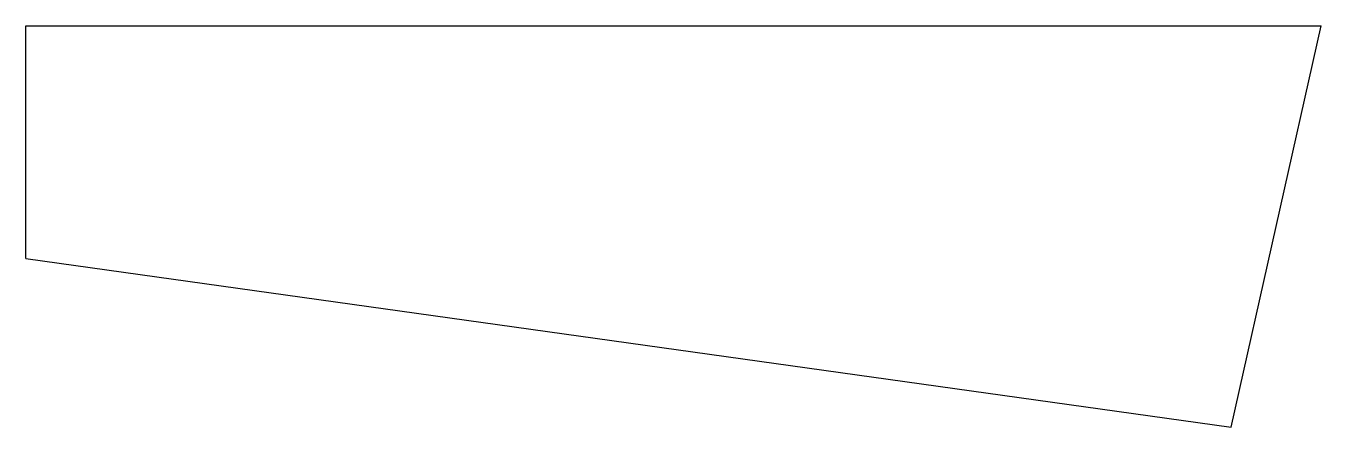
# Model space of a CAD drawing. Header units: millimetres. Extents: x -393 to 18, y 41 to 169.
import ezdxf

# ---------------------------------------------------------------- set-up
doc = ezdxf.new("R2010")
doc.units = ezdxf.units.MM

msp = doc.modelspace()

# ---------------------------------------------------------------- linework, layer by layer
at = {"color": 7, "linetype": 'Continuous', "lineweight": 25}
for p, q in [((-392.52, 168.78), (18.32, 168.78)), ((-392.52, 94.92), (-392.52, 168.78)), ((-10.24, 41.35), (18.32, 168.78)), ((-392.52, 94.92), (-10.24, 41.35))]:
    msp.add_line(p, q, dxfattribs=at)

doc.saveas('drawing.dxf')
